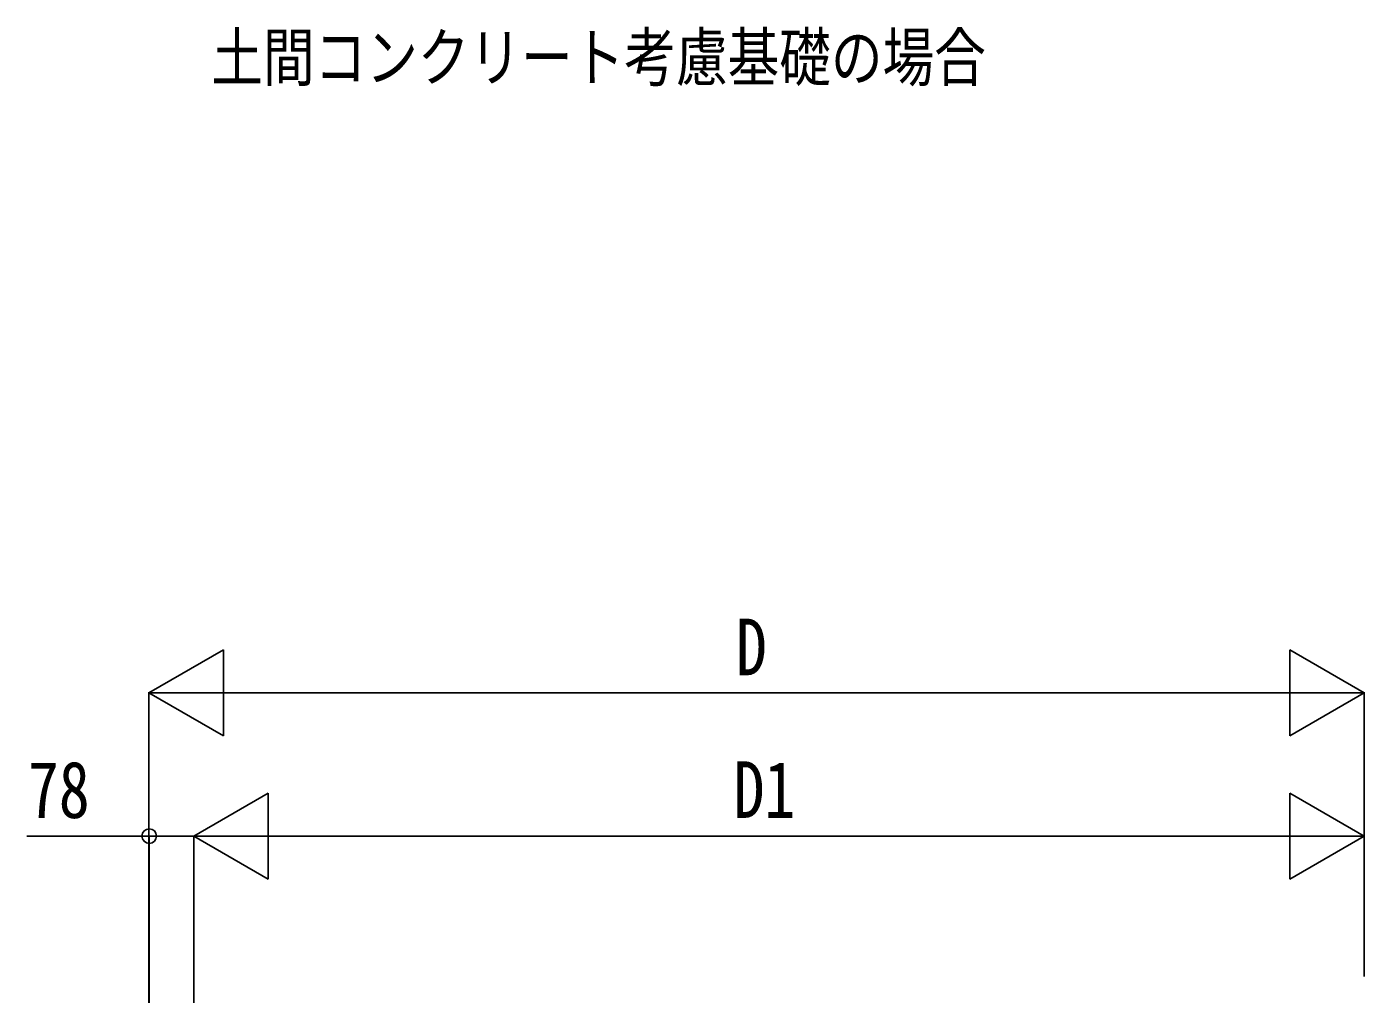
# Model space of a CAD drawing. Units: millimetres, scale not verified. Extents: x -12615 to 12615, y -8910 to 8910.
# Drawn here: x -10547 to -8216, y -2149 to -462 of the extents above; entities that cross this region are included whole.
import ezdxf
from ezdxf.enums import TextEntityAlignment as Align

# ---------------------------------------------------------------- set-up
doc = ezdxf.new("R2010")
doc.units = ezdxf.units.MM
doc.header["$LTSCALE"] = 40
doc.layers.add('0-2_USER1', color=3, linetype='Continuous')
doc.layers.add('0-6_YKK_D', color=6, linetype='Continuous')
doc.styles.add('ＭＳ ゴシック', font='')
doc.styles.get('ＭＳ ゴシック').set_extended_font_data('MS Gothic')

msp = doc.modelspace()

# ---------------------------------------------------------------- linework, layer by layer
at = {"layer": '0-6_YKK_D'}
for p, q in [((-10334.23, -1623.35), (-10204.32, -1548.35)), ((-10204.32, -1698.35), (-10204.32, -1548.35)), ((-8215.84, -1623.35), (-8345.74, -1548.35)), ((-8345.74, -1548.35), (-8345.74, -1698.35)), ((-10334.23, -2340.77), (-10334.23, -1622.35)), ((-10334.23, -1623.35), (-10204.32, -1698.35)), ((-10334.23, -1623.35), (-10074.42, -1623.35)), ((-10184.23, -1623.35), (-8365.84, -1623.35)), ((-8215.84, -1623.35), (-8475.65, -1623.35)), ((-8215.84, -1623.35), (-8345.74, -1698.35)), ((-8215.84, -2118.03), (-8215.84, -1622.35)), ((-10255.98, -1873.35), (-10126.07, -1798.35)), ((-10126.07, -1948.35), (-10126.07, -1798.35)), ((-8215.84, -1873.35), (-8345.74, -1798.35)), ((-8345.74, -1798.35), (-8345.74, -1948.35)), ((-10333.73, -2350.77), (-10333.73, -1872.35)), ((-10255.98, -2342.6), (-10255.98, -1872.35)), ((-10255.98, -2342.6), (-10255.98, -1872.35)), ((-10255.98, -1873.35), (-10126.07, -1948.35)), ((-10255.98, -1873.35), (-9996.17, -1873.35)), ((-10105.98, -1873.35), (-8365.84, -1873.35)), ((-8215.84, -1873.35), (-8475.65, -1873.35)), ((-8215.84, -1873.35), (-8345.74, -1948.35)), ((-8215.84, -2117.03), (-8215.84, -1872.35))]:
    msp.add_line(p, q, dxfattribs=at)
msp.add_lwpolyline([(-10255.98, -1873.35), (-10333.73, -1873.35), (-10547.13, -1873.35)], dxfattribs=at)
msp.add_circle((-10333.73, -1873.35), 12.75, dxfattribs=at)

# ---------------------------------------------------------------- texts
at = {"layer": '0-2_USER1', "style": 'ＭＳ ゴシック', "width": 0.8}
msp.add_text('土間コンクリート考慮基礎の場合', height=82.48, dxfattribs=at).set_placement((-10225.48, -580.91), align=Align.BOTTOM_LEFT)
at = {"layer": '0-6_YKK_D', "style": 'ＭＳ ゴシック', "width": 0.8}
for s, p in [('D', (-9311.03, -1622.55)), ('78', (-10545.13, -1871.35)), ('D1', (-9315.11, -1871.35))]:
    msp.add_text(s, height=98.97, dxfattribs=at).set_placement(p, align=Align.BOTTOM_LEFT)

doc.saveas('drawing.dxf')
